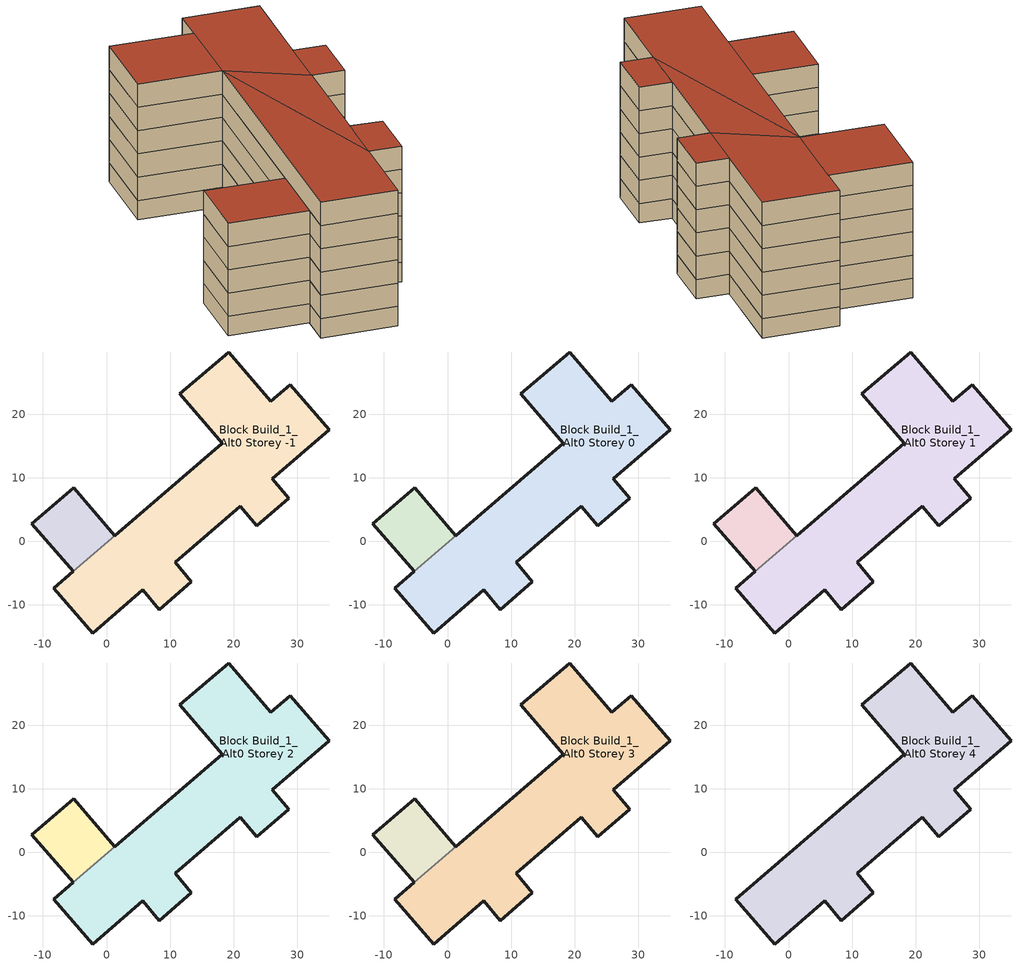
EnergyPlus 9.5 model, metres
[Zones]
Block Build_0_Alt0 Storey -1
 floor ground (Project Basement Floor): -5.15,8.4 1.3,0.9 -5.27,-4.75 -11.75,2.73 z-2.5
 wall ground (Project Basement Wall): 1.3,0.9 -5.15,8.4 -11.75,2.73 -5.27,-4.75 z-2.5:0
 wall to Block Build_1_Alt0 Storey -1 (Project Partition): -5.27,-4.75 1.3,0.9 z-2.5:0
Block Build_1_Alt0 Storey -1
 floor ground (Project Basement Floor): 28.9,24.63 35.02,17.52 26.07,9.83 28.69,6.8 23.61,2.43 21.01,5.48 10.81,-3.31 13.36,-6.39 8.28,-10.74 5.72,-7.66 -2.19,-14.42 -8.31,-7.36 18.22,15.44 11.52,23.22 19.19,29.78 25.86,22.03 z-2.5
 wall ground (Project Basement Wall): -5.27,-4.75 -8.31,-7.36 -2.19,-14.42 5.72,-7.66 8.28,-10.74 13.36,-6.39 10.81,-3.31 21.01,5.48 23.61,2.43 28.69,6.8 26.07,9.83 35.02,17.52 28.9,24.63 25.86,22.03 19.19,29.78 11.52,23.22 18.22,15.44 1.3,0.9 z-2.5:0
Block Build_0_Alt0 Storey 0
 floor to Block Build_0_Alt0 Storey -1 (Project Floor): -5.15,8.4 1.3,0.9 -5.27,-4.75 -11.75,2.73 z0
 wall outside (Project Wall): 1.3,0.9 -5.15,8.4 -11.75,2.73 -5.27,-4.75 z0:3
 wall to Block Build_1_Alt0 Storey 0 (Project Partition): -5.27,-4.75 1.3,0.9 z0:3
Block Build_1_Alt0 Storey 0
 floor to Block Build_1_Alt0 Storey -1 (Project Floor): 28.9,24.63 35.02,17.52 26.07,9.83 28.69,6.8 23.61,2.43 21.01,5.48 10.81,-3.31 13.36,-6.39 8.28,-10.74 5.72,-7.66 -2.19,-14.42 -8.31,-7.36 18.22,15.44 11.52,23.22 19.19,29.78 25.86,22.03 z0
 wall outside (Project Wall): -5.27,-4.75 -8.31,-7.36 -2.19,-14.42 5.72,-7.66 8.28,-10.74 13.36,-6.39 10.81,-3.31 21.01,5.48 23.61,2.43 28.69,6.8 26.07,9.83 35.02,17.52 28.9,24.63 25.86,22.03 19.19,29.78 11.52,23.22 18.22,15.44 1.3,0.9 z0:3
Block Build_0_Alt0 Storey 1
 floor to Block Build_0_Alt0 Storey 0 (Project Floor): -5.15,8.4 1.3,0.9 -5.27,-4.75 -11.75,2.73 z3
 wall outside (Project Wall): 1.3,0.9 -5.15,8.4 -11.75,2.73 -5.27,-4.75 z3:6
 wall to Block Build_1_Alt0 Storey 1 (Project Partition): -5.27,-4.75 1.3,0.9 z3:6
Block Build_1_Alt0 Storey 1
 floor to Block Build_1_Alt0 Storey 0 (Project Floor): 28.9,24.63 35.02,17.52 26.07,9.83 28.69,6.8 23.61,2.43 21.01,5.48 10.81,-3.31 13.36,-6.39 8.28,-10.74 5.72,-7.66 -2.19,-14.42 -8.31,-7.36 18.22,15.44 11.52,23.22 19.19,29.78 25.86,22.03 z3
 wall outside (Project Wall): -5.27,-4.75 -8.31,-7.36 -2.19,-14.42 5.72,-7.66 8.28,-10.74 13.36,-6.39 10.81,-3.31 21.01,5.48 23.61,2.43 28.69,6.8 26.07,9.83 35.02,17.52 28.9,24.63 25.86,22.03 19.19,29.78 11.52,23.22 18.22,15.44 1.3,0.9 z3:6
Block Build_0_Alt0 Storey 2
 floor to Block Build_0_Alt0 Storey 1 (Project Floor): -5.15,8.4 1.3,0.9 -5.27,-4.75 -11.75,2.73 z6
 wall outside (Project Wall): 1.3,0.9 -5.15,8.4 -11.75,2.73 -5.27,-4.75 z6:9
 wall to Block Build_1_Alt0 Storey 2 (Project Partition): -5.27,-4.75 1.3,0.9 z6:9
Block Build_1_Alt0 Storey 2
 floor to Block Build_1_Alt0 Storey 1 (Project Floor): 28.9,24.63 35.02,17.52 26.07,9.83 28.69,6.8 23.61,2.43 21.01,5.48 10.81,-3.31 13.36,-6.39 8.28,-10.74 5.72,-7.66 -2.19,-14.42 -8.31,-7.36 18.22,15.44 11.52,23.22 19.19,29.78 25.86,22.03 z6
 wall outside (Project Wall): -5.27,-4.75 -8.31,-7.36 -2.19,-14.42 5.72,-7.66 8.28,-10.74 13.36,-6.39 10.81,-3.31 21.01,5.48 23.61,2.43 28.69,6.8 26.07,9.83 35.02,17.52 28.9,24.63 25.86,22.03 19.19,29.78 11.52,23.22 18.22,15.44 1.3,0.9 z6:9
Block Build_0_Alt0 Storey 3
 floor to Block Build_0_Alt0 Storey 2 (Project Floor): -5.15,8.4 1.3,0.9 -5.27,-4.75 -11.75,2.73 z9
 wall outside (Project Wall): 1.3,0.9 -5.15,8.4 -11.75,2.73 -5.27,-4.75 z9:12
 wall to Block Build_1_Alt0 Storey 3 (Project Partition): -5.27,-4.75 1.3,0.9 z9:12
 roof outside (Project Flat Roof): 1.3,0.9 -5.15,8.4 -11.75,2.73 -5.27,-4.75 z12
Block Build_1_Alt0 Storey 3
 floor to Block Build_1_Alt0 Storey 2 (Project Floor): 28.9,24.63 35.02,17.52 26.07,9.83 28.69,6.8 23.61,2.43 21.01,5.48 10.81,-3.31 13.36,-6.39 8.28,-10.74 5.72,-7.66 -2.19,-14.42 -8.31,-7.36 18.22,15.44 11.52,23.22 19.19,29.78 25.86,22.03 z9
 wall outside (Project Wall): -5.27,-4.75 -8.31,-7.36 -2.19,-14.42 5.72,-7.66 8.28,-10.74 13.36,-6.39 10.81,-3.31 21.01,5.48 23.61,2.43 28.69,6.8 26.07,9.83 35.02,17.52 28.9,24.63 25.86,22.03 19.19,29.78 11.52,23.22 18.22,15.44 1.3,0.9 z9:12
Block Build_1_Alt0 Storey 4
 floor to Block Build_1_Alt0 Storey 3 (Project Floor): 28.9,24.63 35.02,17.52 26.07,9.83 28.69,6.8 23.61,2.43 21.01,5.48 10.81,-3.31 13.36,-6.39 8.28,-10.74 5.72,-7.66 -2.19,-14.42 -8.31,-7.36 18.22,15.44 11.52,23.22 19.19,29.78 25.86,22.03 z12
 wall outside (Project Wall): -8.31,-7.36 -2.19,-14.42 5.72,-7.66 8.28,-10.74 13.36,-6.39 10.81,-3.31 21.01,5.48 23.61,2.43 28.69,6.8 26.07,9.83 35.02,17.52 28.9,24.63 25.86,22.03 19.19,29.78 11.52,23.22 18.22,15.44 -8.31,-7.36 z12:15
 roof outside (Project Flat Roof): 10.81,-3.31 21.01,5.48 18.22,15.44 5.72,-7.66 z15; 28.69,6.8 26.07,9.83 21.01,5.48 23.61,2.43 z15; 13.36,-6.39 10.81,-3.31 5.72,-7.66 8.28,-10.74 z15; 5.72,-7.66 18.22,15.44 -8.31,-7.36 -2.19,-14.42 z15; 25.86,22.03 19.19,29.78 11.52,23.22 18.22,15.44 z15; 26.07,9.83 35.02,17.52 28.9,24.63 25.86,22.03 18.22,15.44 21.01,5.48 z15
[Building]
None: North Axis=0; Terrain=Suburbs; Loads Convergence Tolerance Value=0.04; Temperature Convergence Tolerance Value=0.4; Solar Distribution=FullExterior; Maximum Number of Warmup Days=25; Minimum Number of Warmup Days=6
[Site:Location]
WeatherData/SWE_ST_Stockholm.024850_TMYx.2009-2023.epw: Latitude=37.62; Longitude=-122.4; Time Zone=-8; Elevation=2
[SizingPeriod:DesignDay] Day of Month=21; Humidity Condition Type=Wetbulb; Barometric Pressure=100594; Rain Indicator=No; Snow Indicator=No; Daylight Saving Time Indicator=No; Solar Model Indicator=ASHRAEClearSky
Name | Month | Day Type | Maximum DryBulb Temperature | Daily DryBulb Temperature Range | Wetbulb or DewPoint at Maximum DryBulb | Wind Speed | Wind Direction | Sky Clearness
DENVER_STAPLETON Ann Htg 99.6% Condns DB | 12 | WinterDesignDay | -20 | 0 | -20 | 2.3 | 180 | 0
DENVER_STAPLETON Ann Clg .4% Condns DB=>MWB | 7 | SummerDesignDay | 34.1 | 15.2 | 15.8 | 4 | 120 | 1
[SITE:GROUNDTEMPERATURE:BUILDINGSURFACE]
15, 15, 15, 15, 15, 15, 15, 15, 15, 15, 15, 15
[MATERIAL]
DefaultMaterial: Roughness=Rough; Thickness=0.1; Conductivity=0.1; Density=1000; Specific Heat=1000; Thermal Absorptance=0.9; Solar Absorptance=0.7; Visible Absorptance=0.7
[CONSTRUCTION]
Project Wall; Project Basement Wall; Project Partition; Project Floor; Project Basement Floor; Project Flat Roof: DefaultMaterial
[ZONE] Type=1; Multiplier=1; Ceiling Height=autocalculate; Volume=autocalculate; Floor Area=autocalculate; Part of Total Floor Area=Yes
Block Build_0_Alt0 Storey -1; Block Build_0_Alt0 Storey 0; Block Build_0_Alt0 Storey 1; Block Build_0_Alt0 Storey 2; Block Build_0_Alt0 Storey 3; Block Build_1_Alt0 Storey -1; Block Build_1_Alt0 Storey 0; Block Build_1_Alt0 Storey 1; Block Build_1_Alt0 Storey 2; Block Build_1_Alt0 Storey 3; Block Build_1_Alt0 Storey 4
[INTERNALMASS]
Name | Construction | Zone or ZoneList | Surface Area
Block Build_0_Alt0 Storey -1IntMass | NonHeatedZoneIntMassObj | Block Build_0_Alt0 Storey -1 | 172
Block Build_1_Alt0 Storey -1IntMass | NonHeatedZoneIntMassObj | Block Build_1_Alt0 Storey -1 | 1234
Block Build_0_Alt0 Storey 0IntMass | HeatedZoneIntMassObj | Block Build_0_Alt0 Storey 0 | 172
Block Build_1_Alt0 Storey 0IntMass | HeatedZoneIntMassObj | Block Build_1_Alt0 Storey 0 | 1234
Block Build_0_Alt0 Storey 1IntMass | HeatedZoneIntMassObj | Block Build_0_Alt0 Storey 1 | 172
Block Build_1_Alt0 Storey 1IntMass | HeatedZoneIntMassObj | Block Build_1_Alt0 Storey 1 | 1234
Block Build_0_Alt0 Storey 2IntMass | HeatedZoneIntMassObj | Block Build_0_Alt0 Storey 2 | 172
Block Build_1_Alt0 Storey 2IntMass | HeatedZoneIntMassObj | Block Build_1_Alt0 Storey 2 | 1234
Block Build_0_Alt0 Storey 3IntMass | HeatedZoneIntMassObj | Block Build_0_Alt0 Storey 3 | 172
Block Build_1_Alt0 Storey 3IntMass | HeatedZoneIntMassObj | Block Build_1_Alt0 Storey 3 | 1234
Block Build_1_Alt0 Storey 4IntMass | HeatedZoneIntMassObj | Block Build_1_Alt0 Storey 4 | 1234
[PEOPLE] Number of People Calculation Method=People; Number of People=1; Fraction Radiant=0.3; Sensible Heat Fraction=autocalculate; Activity Level Schedule=OccupActivity; Carbon Dioxide Generation Rate=3.82e-08; Enable ASHRAE 55 Comfort Warnings=No; Mean Radiant Temperature Calculation Type=ZoneAveraged; Work Efficiency Schedule=WorkEfficiency; Clothing Insulation Calculation Method=ClothingInsulationSchedule; Clothing Insulation Schedule=ClothingInsulation; Air Velocity Schedule=Airvelocity; Thermal Comfort Model 1 Type=FANGER
Name | Zone or ZoneList | Number of People Schedule
Block Build_0_Alt0 Storey 0 Occ | Block Build_0_Alt0 Storey 0 | OfficeOccuSchedule 1
Block Build_1_Alt0 Storey 0 Occ | Block Build_1_Alt0 Storey 0 | OfficeOccuSchedule 6
Block Build_0_Alt0 Storey 1 Occ | Block Build_0_Alt0 Storey 1 | OfficeOccuSchedule 2
Block Build_1_Alt0 Storey 1 Occ | Block Build_1_Alt0 Storey 1 | OfficeOccuSchedule 7
Block Build_0_Alt0 Storey 2 Occ | Block Build_0_Alt0 Storey 2 | OfficeOccuSchedule 3
Block Build_1_Alt0 Storey 2 Occ | Block Build_1_Alt0 Storey 2 | OfficeOccuSchedule 8
Block Build_0_Alt0 Storey 3 Occ | Block Build_0_Alt0 Storey 3 | ResidentialOccuSchedule 4
Block Build_1_Alt0 Storey 3 Occ | Block Build_1_Alt0 Storey 3 | ResidentialOccuSchedule 9
Block Build_1_Alt0 Storey 4 Occ | Block Build_1_Alt0 Storey 4 | ResidentialOccuSchedule 10
[ELECTRICEQUIPMENT] Schedule=LoadSchedule; Design Level Calculation Method=Watts/Area; Watts per Zone Floor Area=0.01; Fraction Latent=0; Fraction Radiant=0; Fraction Lost=0; EndUse Subcategory=General
Name | Zone or ZoneList
Block Build_0_Alt0 Storey 0Load | Block Build_0_Alt0 Storey 0
Block Build_1_Alt0 Storey 0Load | Block Build_1_Alt0 Storey 0
Block Build_0_Alt0 Storey 1Load | Block Build_0_Alt0 Storey 1
Block Build_1_Alt0 Storey 1Load | Block Build_1_Alt0 Storey 1
Block Build_0_Alt0 Storey 2Load | Block Build_0_Alt0 Storey 2
Block Build_1_Alt0 Storey 2Load | Block Build_1_Alt0 Storey 2
Block Build_0_Alt0 Storey 3Load | Block Build_0_Alt0 Storey 3
Block Build_1_Alt0 Storey 3Load | Block Build_1_Alt0 Storey 3
Block Build_1_Alt0 Storey 4Load | Block Build_1_Alt0 Storey 4
[ZONEINFILTRATION:DESIGNFLOWRATE] Schedule=AlwaysON; Design Flow Rate Calculation Method=AirChanges/Hour; Air Changes per Hour=1; Constant Term Coefficient=1; Temperature Term Coefficient=0; Velocity Term Coefficient=0; Velocity Squared Term Coefficient=0
Name | Zone or ZoneList
Block Build_0_Alt0 Storey -1Leak | Block Build_0_Alt0 Storey -1
Block Build_1_Alt0 Storey -1Leak | Block Build_1_Alt0 Storey -1
[ZONEINFILTRATION:FLOWCOEFFICIENT] Schedule=AlwaysON; Stack Coefficient=0.107; Pressure Exponent=0.667; Wind Coefficient=0.167; Shelter Factor=0.61
Name | Zone | Flow Coefficient
Block Build_0_Alt0 Storey 0Leak | Block Build_0_Alt0 Storey 0 | 0.00628947
Block Build_1_Alt0 Storey 0Leak | Block Build_1_Alt0 Storey 0 | 0.0319451
Block Build_0_Alt0 Storey 1Leak | Block Build_0_Alt0 Storey 1 | 0.00628947
Block Build_1_Alt0 Storey 1Leak | Block Build_1_Alt0 Storey 1 | 0.0319451
Block Build_0_Alt0 Storey 2Leak | Block Build_0_Alt0 Storey 2 | 0.00628947
Block Build_1_Alt0 Storey 2Leak | Block Build_1_Alt0 Storey 2 | 0.0319451
Block Build_0_Alt0 Storey 3Leak | Block Build_0_Alt0 Storey 3 | 0.0126124
Block Build_1_Alt0 Storey 3Leak | Block Build_1_Alt0 Storey 3 | 0.0319451
Block Build_1_Alt0 Storey 4Leak | Block Build_1_Alt0 Storey 4 | 0.0792487
[ZONEVENTILATION:DESIGNFLOWRATE] Schedule=AlwaysON; Design Flow Rate Calculation Method=AirChanges/Hour; Air Changes per Hour=4; Ventilation Type=Natural; Fan Pressure Rise=0; Fan Total Efficiency=1; Constant Term Coefficient=1; Temperature Term Coefficient=0; Velocity Term Coefficient=0; Velocity Squared Term Coefficient=0; Minimum Indoor Temperature=26; Maximum Indoor Temperature=100; Delta Temperature=1; Minimum Outdoor Temperature=-100; Maximum Outdoor Temperature=100; Maximum Wind Speed=40
Name | Zone or ZoneList
Block Build_0_Alt0 Storey 0FreeCool | Block Build_0_Alt0 Storey 0
Block Build_1_Alt0 Storey 0FreeCool | Block Build_1_Alt0 Storey 0
Block Build_0_Alt0 Storey 1FreeCool | Block Build_0_Alt0 Storey 1
Block Build_1_Alt0 Storey 1FreeCool | Block Build_1_Alt0 Storey 1
Block Build_0_Alt0 Storey 2FreeCool | Block Build_0_Alt0 Storey 2
Block Build_1_Alt0 Storey 2FreeCool | Block Build_1_Alt0 Storey 2
Block Build_0_Alt0 Storey 3FreeCool | Block Build_0_Alt0 Storey 3
Block Build_1_Alt0 Storey 3FreeCool | Block Build_1_Alt0 Storey 3
Block Build_1_Alt0 Storey 4FreeCool | Block Build_1_Alt0 Storey 4
[HVACTEMPLATE:THERMOSTAT]
ResidZone: Constant Heating Setpoint=21; Constant Cooling Setpoint=50
[HVACTEMPLATE:ZONE:IDEALLOADSAIRSYSTEM] Template Thermostat=ResidZone; Maximum Heating Supply Air Temperature=50; Minimum Cooling Supply Air Temperature=13; Maximum Heating Supply Air Humidity Ratio=0.0156; Minimum Cooling Supply Air Humidity Ratio=0.0077; Heating Limit=NoLimit; Cooling Limit=NoLimit; Dehumidification Control Type=ConstantSensibleHeatRatio; Cooling Sensible Heat Ratio=0.7; Dehumidification Setpoint=60; Humidification Control Type=None; Humidification Setpoint=30; Outdoor Air Flow Rate per Person=0.007; Outdoor Air Flow Rate per Zone Floor Area=0.00035; Outdoor Air Flow Rate per Zone=0; Outdoor Air Economizer Type=NoEconomizer; Heat Recovery Type=Sensible; Sensible Heat Recovery Effectiveness=0.9; Latent Heat Recovery Effectiveness=0
Name | Maximum Sensible Heating Capacity | Outdoor Air Method | Demand Controlled Ventilation Type
Block Build_0_Alt0 Storey 0; Block Build_0_Alt0 Storey 1; Block Build_0_Alt0 Storey 2 | 2148.19 | Sum | OccupancySchedule
Block Build_1_Alt0 Storey 0; Block Build_1_Alt0 Storey 1; Block Build_1_Alt0 Storey 2 | 15421.1 | Sum | OccupancySchedule
Block Build_0_Alt0 Storey 3 | 2148.19 | Flow/Area | None
Block Build_1_Alt0 Storey 3; Block Build_1_Alt0 Storey 4 | 15421.1 | Flow/Area | None
[ENERGYMANAGEMENTSYSTEM:SENSOR]
Name | OutputVariable or OutputMeter Index Key | OutputVariable or OutputMeter
T0 | Block Build_0_Alt0 Storey 0 | Zone Mean Air Temperature
T1 | Block Build_0_Alt0 Storey 1 | Zone Mean Air Temperature
T2 | Block Build_0_Alt0 Storey 2 | Zone Mean Air Temperature
T3 | Block Build_0_Alt0 Storey 3 | Zone Mean Air Temperature
T4 | Block Build_1_Alt0 Storey 0 | Zone Mean Air Temperature
T5 | Block Build_1_Alt0 Storey 1 | Zone Mean Air Temperature
T6 | Block Build_1_Alt0 Storey 2 | Zone Mean Air Temperature
T7 | Block Build_1_Alt0 Storey 3 | Zone Mean Air Temperature
T8 | Block Build_1_Alt0 Storey 4 | Zone Mean Air Temperature
Pow0 | Block Build_0_Alt0 Storey 0 IDEAL LOADS AIR SYSTEM | Zone Ideal Loads Supply Air Total Heating Rate
Pow1 | Block Build_0_Alt0 Storey 1 IDEAL LOADS AIR SYSTEM | Zone Ideal Loads Supply Air Total Heating Rate
Pow2 | Block Build_0_Alt0 Storey 2 IDEAL LOADS AIR SYSTEM | Zone Ideal Loads Supply Air Total Heating Rate
Pow3 | Block Build_0_Alt0 Storey 3 IDEAL LOADS AIR SYSTEM | Zone Ideal Loads Supply Air Total Heating Rate
Pow4 | Block Build_1_Alt0 Storey 0 IDEAL LOADS AIR SYSTEM | Zone Ideal Loads Supply Air Total Heating Rate
Pow5 | Block Build_1_Alt0 Storey 1 IDEAL LOADS AIR SYSTEM | Zone Ideal Loads Supply Air Total Heating Rate
Pow6 | Block Build_1_Alt0 Storey 2 IDEAL LOADS AIR SYSTEM | Zone Ideal Loads Supply Air Total Heating Rate
Pow7 | Block Build_1_Alt0 Storey 3 IDEAL LOADS AIR SYSTEM | Zone Ideal Loads Supply Air Total Heating Rate
Pow8 | Block Build_1_Alt0 Storey 4 IDEAL LOADS AIR SYSTEM | Zone Ideal Loads Supply Air Total Heating Rate
DHWPow | DHW | Water Use Equipment Heating Rate
[ENERGYMANAGEMENTSYSTEM:PROGRAMCALLINGMANAGER]
Average Building Temperature: EndOfZoneTimestepBeforeZoneReporting; AverageZoneTemps
Compute Total Building Heat Pow: EndOfZoneTimestepBeforeZoneReporting; TotZonePow
Compute Total DHW Heat Pow: EndOfZoneTimestepBeforeZoneReporting; prgmDHWPow
[ENERGYMANAGEMENTSYSTEM:PROGRAM]
AverageZoneTemps: SET SumNumerator = T0*Vol0+T1*Vol1+T2*Vol2+T3*Vol3+T4*Vol4+T5*Vol5+T6*Vol6+T7*Vol7+T8*Vol8; SET SumDenominator  = Vol0+Vol1+Vol2+Vol3+Vol4+Vol5+Vol6+Vol7+Vol8; SET AverageBuildingTemp  = SumNumerator / SumDenominator
TotZonePow: SET TotBuildPow = Pow0+Pow1+Pow2+Pow3+Pow4+Pow5+Pow6+Pow7+Pow8
prgmDHWPow: SET TotDHWPow = DHWPow
[ENERGYMANAGEMENTSYSTEM:GLOBALVARIABLE]
AverageBuildingTemp
TotBuildPow
TotDHWPow
[ENERGYMANAGEMENTSYSTEM:OUTPUTVARIABLE] Type of Data in Variable=Averaged; Update Frequency=ZoneTimeStep
Name | EMS Variable
Mean Heated Zones Air Temperature | AverageBuildingTemp
Total Building Heating Power | TotBuildPow
Total DHW Heating Power | TotDHWPow
[ENERGYMANAGEMENTSYSTEM:INTERNALVARIABLE] Internal Data Type=Zone Air Volume
Name | Internal Data Index Key
Vol0 | Block Build_0_Alt0 Storey 0
Vol1 | Block Build_0_Alt0 Storey 1
Vol2 | Block Build_0_Alt0 Storey 2
Vol3 | Block Build_0_Alt0 Storey 3
Vol4 | Block Build_1_Alt0 Storey 0
Vol5 | Block Build_1_Alt0 Storey 1
Vol6 | Block Build_1_Alt0 Storey 2
Vol7 | Block Build_1_Alt0 Storey 3
Vol8 | Block Build_1_Alt0 Storey 4
[WATERUSE:EQUIPMENT]
DHW: EndUse Subcategory=General; Peak Flow Rate=1.14669e-08; Flow Rate Fraction Schedule=WaterTaps; Target Temperature Schedule=TargetWaterTemp; Hot Water Supply Temperature Schedule=HotWaterTemp; Cold Water Supply Temperature Schedule=ColdWaterTemp
[SCHEDULE:COMPACT]
AlwaysON: Through: 12/31, For: AllDays, Until: 24:00, 1
OccupActivity: Through: 12/31, For: AllDays, Until: 24:00, 70
WorkEfficiency: Through: 12/31, For: AllDays, Until: 24:00, 0.5
ClothingInsulation: Through: 05/31, For: AllDays, Until: 24:00, 2, Through: 09/30, For: AllDays, Until: 24:00, 2, Through: 12/31, For: AllDays, Until: 24:00, 2
Airvelocity: Through: 12/31, For: AllDays, Until: 24:00, 0.2
OfficeOccuSchedule 1; OfficeOccuSchedule 2: Through: 12/31, For: AllDays, Until: 08:00, 0, Until: 18:00, 7.73, Until: 24:00, 0
OfficeOccuSchedule 6; OfficeOccuSchedule 7: Through: 12/31, For: AllDays, Until: 08:00, 0, Until: 18:00, 55.52, Until: 24:00, 0
OfficeOccuSchedule 3: Through: 12/31, For: AllDays, Until: 08:00, 0, Until: 18:00, 0, Until: 24:00, 0
OfficeOccuSchedule 8: Through: 12/31, For: AllDays, Until: 08:00, 0, Until: 18:00, 27.76, Until: 24:00, 0
ResidentialOccuSchedule 4; ResidentialOccuSchedule 9; ResidentialOccuSchedule 10: Through: 12/31, For: Weekdays, Until: 07:00, 3, Until: 09:00, 2, Until: 17:00, 0, Until: 23:00, 3, Until: 24:00, 3, For: Weekends, Until: 24:00, 3, For: AllOtherDays, Until: 24:00, 3
HotWaterTemp: Through: 12/31, For: AllDays, Until: 24:00, 55
TargetWaterTemp: Through: 12/31, For: AllDays, Until: 24:00, 37
[SCHEDULE:FILE] Column Number=1; Rows to Skip at Top=0; Number of Hours of Data=8760; Column Separator=Comma; Interpolate to Timestep=No
Name | File
LoadSchedule | /Users/alizad/PycharmProjects/NewWorking-MUBES/examples/Ex4-ParametricStudy/Build_1/InputFiles/Building1_winter.txt
Watertaps | /Users/alizad/PycharmProjects/NewWorking-MUBES/examples/Ex4-ParametricStudy/Build_1/InputFiles/domestic_hot_water_40_apartments.txt
ColdWaterTemp | /Users/alizad/PycharmProjects/NewWorking-MUBES/examples/Ex4-ParametricStudy/Build_1/InputFiles/cold_water_temperature_stockholm.txt
